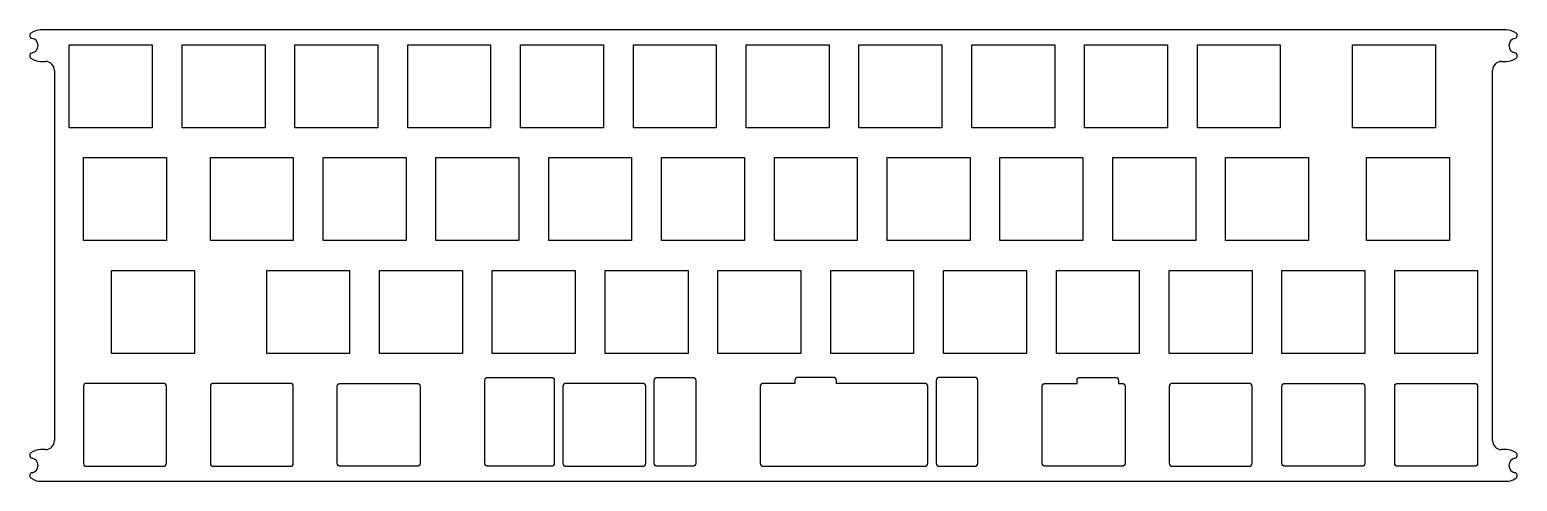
# Model space of a CAD drawing. Header units: millimetres. Extents: x 3 to 255, y -79 to -3.
import ezdxf

# ---------------------------------------------------------------- set-up
doc = ezdxf.new("R2010")
doc.units = ezdxf.units.MM
doc.layers.get('0').update_dxf_attribs({"linetype": 'CONTINUOUS'})

msp = doc.modelspace()

# ---------------------------------------------------------------- linework, layer by layer
for p, q in [((252.71, -3), (5.17, -3)), ((5.17, -8.35), (6, -8.35)), ((7.5, -9.85), (7.5, -72.35)), ((250.39, -72.35), (250.39, -9.85)), ((251.89, -8.35), (252.71, -8.35)), ((6, -73.85), (5.17, -73.85)), ((252.71, -73.85), (251.89, -73.85)), ((5.17, -79.2), (252.71, -79.2))]:
    msp.add_line(p, q)
for points in [[(10.02, -5.53), (24.02, -5.53), (24.02, -19.53), (10.02, -19.53)], [(29.07, -5.53), (43.07, -5.53), (43.07, -19.53), (29.07, -19.53)], [(62.12, -5.53), (62.12, -19.53), (48.12, -19.53), (48.12, -5.53)], [(67.18, -5.53), (81.17, -5.53), (81.17, -19.53), (67.18, -19.53)], [(86.22, -5.53), (100.23, -5.53), (100.23, -19.53), (86.22, -19.53)], [(119.28, -19.53), (105.28, -19.53), (105.28, -5.53), (119.28, -5.53)], [(124.33, -19.53), (124.33, -5.53), (138.32, -5.53), (138.32, -19.53)], [(157.38, -19.53), (143.38, -19.53), (143.38, -5.53), (157.38, -5.53)], [(162.43, -5.53), (176.43, -5.53), (176.43, -19.53), (162.43, -19.53)], [(181.48, -19.53), (181.48, -5.53), (195.47, -5.53), (195.47, -19.53)], [(200.53, -5.53), (214.53, -5.53), (214.53, -19.53), (200.53, -19.53)], [(240.72, -5.53), (240.72, -19.53), (226.72, -19.53), (226.72, -5.53)], [(26.41, -38.58), (12.41, -38.58), (12.41, -24.58), (26.41, -24.58)], [(33.84, -24.58), (47.84, -24.58), (47.84, -38.58), (33.84, -38.58)], [(66.89, -38.58), (52.89, -38.58), (52.89, -24.58), (66.89, -24.58)], [(71.94, -24.58), (85.94, -24.58), (85.94, -38.58), (71.94, -38.58)], [(104.99, -24.58), (104.99, -38.58), (90.99, -38.58), (90.99, -24.58)], [(124.04, -24.58), (124.04, -38.58), (110.04, -38.58), (110.04, -24.58)], [(129.09, -24.58), (143.09, -24.58), (143.09, -38.58), (129.09, -38.58)], [(162.14, -24.58), (162.14, -38.58), (148.14, -38.58), (148.14, -24.58)], [(181.19, -24.58), (181.19, -38.58), (167.19, -38.58), (167.19, -24.58)], [(200.24, -38.58), (186.24, -38.58), (186.24, -24.58), (200.24, -24.58)], [(205.29, -24.58), (219.29, -24.58), (219.29, -38.58), (205.29, -38.58)], [(229.1, -24.58), (243.1, -24.58), (243.1, -38.58), (229.1, -38.58)], [(31.17, -43.63), (31.17, -57.63), (17.17, -57.63), (17.17, -43.63)], [(57.36, -57.63), (43.36, -57.63), (43.36, -43.63), (57.36, -43.63)], [(76.41, -43.63), (76.41, -57.63), (62.41, -57.63), (62.41, -43.63)], [(81.46, -57.63), (81.46, -43.63), (95.46, -43.63), (95.46, -57.63)], [(114.51, -57.63), (100.51, -57.63), (100.51, -43.63), (114.51, -43.63)], [(133.56, -43.63), (133.56, -57.63), (119.56, -57.63), (119.56, -43.63)], [(152.61, -57.63), (138.61, -57.63), (138.61, -43.63), (152.61, -43.63)], [(157.66, -57.63), (157.66, -43.63), (171.66, -43.63), (171.66, -57.63)], [(176.71, -43.63), (190.71, -43.63), (190.71, -57.63), (176.71, -57.63)], [(195.76, -57.63), (195.76, -43.63), (209.76, -43.63), (209.76, -57.63)], [(214.81, -43.63), (228.81, -43.63), (228.81, -57.63), (214.81, -57.63)], [(233.86, -57.63), (233.86, -43.63), (247.86, -43.63), (247.86, -57.63)]]:
    msp.add_lwpolyline(points, close=True)
for points in [[(26.41, -63.18, 0.414214), (25.91, -62.68), (12.91, -62.68, 0.414214), (12.41, -63.18), (12.41, -76.17, 0.414214), (12.91, -76.67), (25.91, -76.67, 0.414214), (26.41, -76.17)], [(33.84, -76.17, 0.414214), (34.34, -76.67), (47.34, -76.67, 0.414214), (47.84, -76.17), (47.84, -63.18, 0.414214), (47.34, -62.68), (34.34, -62.68, 0.414214), (33.84, -63.18)], [(68.77, -76.67), (55.77, -76.67, -0.414214), (55.27, -76.17), (55.27, -63.18, -0.414214), (55.77, -62.68), (68.77, -62.68, -0.414214), (69.27, -63.18), (69.27, -76.17, -0.414214)], [(91.43, -61.68, -0.414214), (91.93, -62.18), (91.93, -76.17, -0.414214), (91.43, -76.67), (80.71, -76.67, -0.414214), (80.21, -76.17), (80.21, -62.18, -0.414214), (80.71, -61.68)], [(93.37, -76.17, 0.414214), (93.87, -76.67), (106.87, -76.67, 0.414214), (107.37, -76.17), (107.37, -63.18, 0.414214), (106.87, -62.68), (93.87, -62.68, 0.414214), (93.37, -63.18)], [(115.81, -76.17, -0.414214), (115.31, -76.67), (109.31, -76.67, -0.414214), (108.81, -76.17), (108.81, -62.18, -0.414214), (109.31, -61.68), (115.31, -61.68, -0.414214), (115.81, -62.18)], [(132.56, -62.18), (132.56, -62.68), (127.21, -62.68, 0.414214), (126.71, -63.18), (126.71, -76.17, 0.414214), (127.21, -76.67), (154.49, -76.67, 0.414214), (154.99, -76.17), (154.99, -63.18, 0.414214), (154.49, -62.68), (139.56, -62.68), (139.56, -62.18, 0.414214), (139.06, -61.68), (133.06, -61.68, 0.414214)], [(163.43, -76.17), (163.43, -62.18, 0.414214), (162.93, -61.68), (156.93, -61.68, 0.414214), (156.43, -62.18), (156.43, -76.17, 0.414214), (156.93, -76.67), (162.93, -76.67, 0.414214)], [(187.83, -62.68, -0.414214), (188.33, -63.18), (188.33, -69.89), (188.33, -76.17, -0.414214), (187.83, -76.67), (174.83, -76.67, -0.414214), (174.33, -76.17), (174.33, -63.18, -0.414214), (174.83, -62.68), (180.21, -62.68), (180.21, -62.18, -0.414214), (180.71, -61.68), (186.71, -61.68, -0.414214), (187.21, -62.18), (187.21, -62.68)], [(196.26, -76.67), (209.26, -76.67, 0.414214), (209.76, -76.17), (209.76, -63.18, 0.414214), (209.26, -62.68), (196.26, -62.68, 0.414214), (195.76, -63.18), (195.76, -76.17, 0.414214)], [(228.81, -63.18), (228.81, -76.17, -0.414214), (228.31, -76.67), (215.31, -76.67, -0.414214), (214.81, -76.17), (214.81, -63.18, -0.414214), (215.31, -62.68), (228.31, -62.68, -0.414214)], [(247.36, -62.68, -0.414214), (247.86, -63.18), (247.86, -76.17, -0.414214), (247.36, -76.67), (234.36, -76.67, -0.414214), (233.86, -76.17), (233.86, -63.18, -0.414214), (234.36, -62.68)]]:
    msp.add_lwpolyline(points, format="xyb", close=True)
for centre, radius, start, end in [((3.84, -3.96), 0.5, 127.8792, 258.8119), ((5.17, -5.68), 2.67, 90, 127.8792), ((3.5, -5.68), 1.25, -78.8119, 78.8119), ((252.71, -5.68), 2.67, 52.1208, 90), ((254.39, -5.68), 1.25, 101.1881, 258.8119), ((254.05, -3.96), 0.5, -78.8119, 52.1208), ((3.84, -7.39), 0.5, 101.1881, 232.1208), ((254.05, -7.39), 0.5, -52.1208, 78.8119), ((5.17, -5.68), 2.68, 232.1208, 270), ((6, -9.85), 1.5, 0, 90), ((251.89, -9.85), 1.5, 90, 180), ((252.71, -5.68), 2.67, 270, 307.8792), ((6, -72.35), 1.5, -90, 0), ((251.89, -72.35), 1.5, 180, 270), ((3.84, -74.81), 0.5, 127.8792, 258.8119), ((5.17, -76.53), 2.67, 90, 127.8792), ((3.5, -76.53), 1.25, -78.8119, 78.8119), ((252.71, -76.53), 2.67, 52.1208, 90), ((254.39, -76.53), 1.25, 101.1881, 258.8119), ((254.05, -74.81), 0.5, -78.8119, 52.1208), ((3.84, -78.24), 0.5, 101.1881, 232.1208), ((254.05, -78.24), 0.5, -52.1208, 78.8119), ((5.17, -76.53), 2.67, 232.1208, 270), ((252.71, -76.53), 2.68, 270, 307.8792)]:
    msp.add_arc(centre, radius, start, end)

doc.saveas('drawing.dxf')
